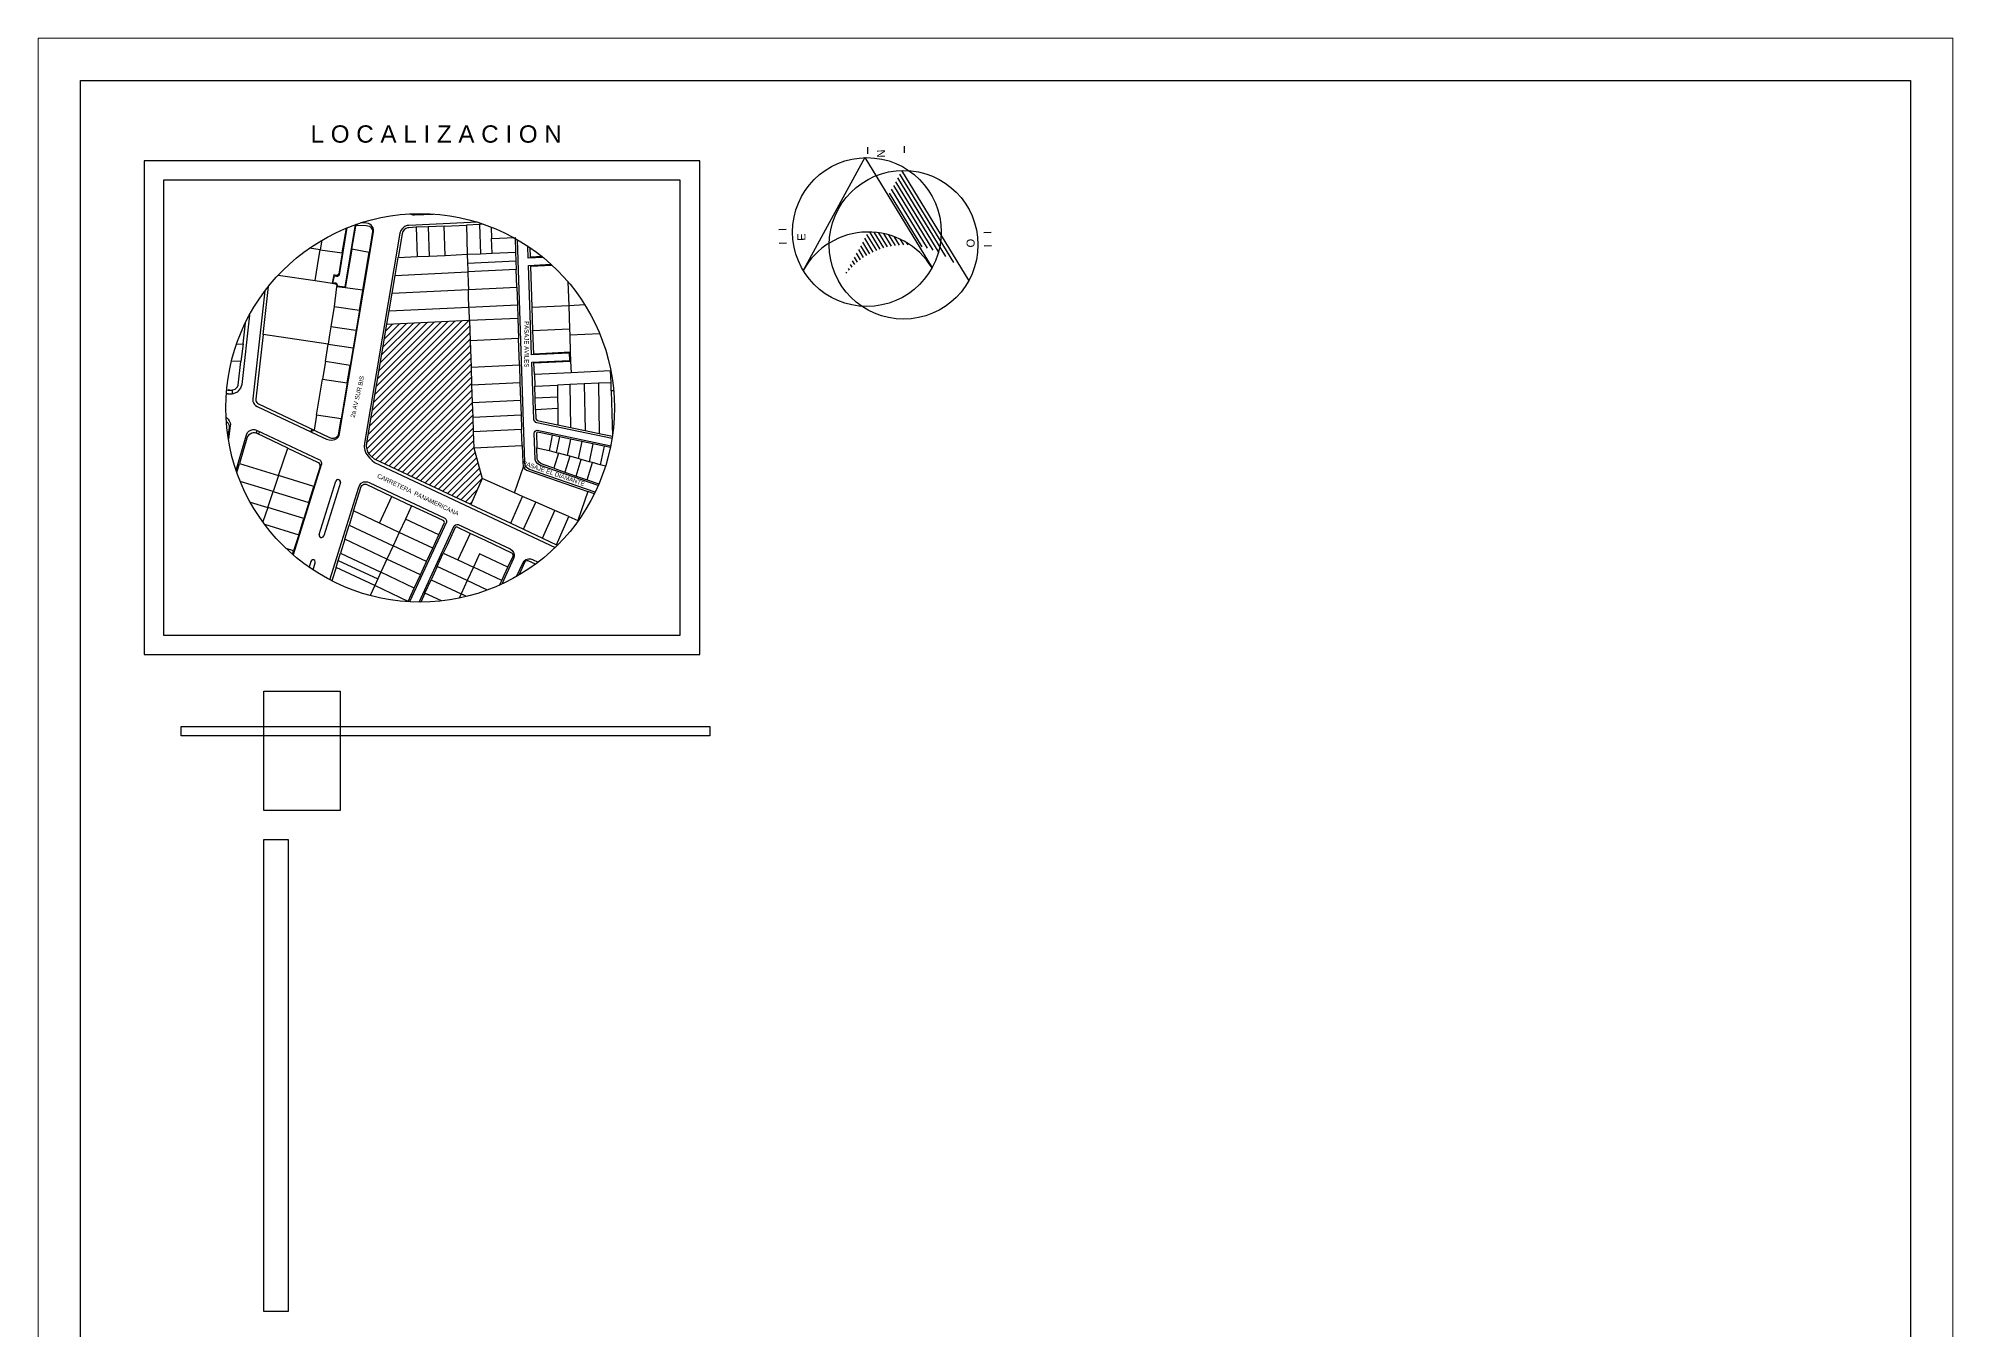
# Model space of a CAD drawing. Header units: millimetres. Extents: x -1615 to -538, y 177 to 397.
# Drawn here: x -683.2 to -538.4, y 299.5 to 397.2 of the extents above; entities that cross this region are included whole.
import ezdxf

# ---------------------------------------------------------------- set-up
doc = ezdxf.new("R2010")
doc.units = ezdxf.units.MM
for name, color, linetype in [('7', 7, 'Continuous'), ('LOCALES', 2, 'Continuous'), ('MUROS', 1, 'Continuous'), ('Texto', 5, 'Continuous'), ('texto de calles', 4, 'Continuous'), ('TITULOS', 5, 'Continuous')]:
    doc.layers.add(name, color=color, linetype=linetype)
doc.layers.add('muros bajos', color=252, linetype='Continuous', lineweight=20)
doc.styles.add('LOCALES', font='ARIAL.TTF', dxfattribs={"height": 0.25})
doc.styles.add('SUIZOA', font='swissl.ttf')
doc.styles.add('txt', font='TXT', dxfattribs={"height": 0.2})

# ---------------------------------------------------------------- blocks, each defined once
blk = doc.blocks.new('UBICACION')
h = blk.add_hatch()
h.set_pattern_fill('ANSI31', color=2, scale=0.369971, style=0)
h.set_pattern_definition([(45, (106.9824, 628.2721), (-0.8306097, 0.8306097), [])])
h.paths.add_polyline_path([(-49.66, 1222.47), (-49.89, 1229.13), (-50.06, 1234.3), (-70.89, 1233.32), (-75.92, 1203.39), (-75.98, 1202.49), (-75.87, 1201.8), (-75.64, 1201.11), (-75.24, 1200.5), (-74.78, 1199.98), (-73.98, 1199.31), (-49.7, 1187.87), (-46.81, 1194.37), (-48.97, 1202.13), (-49.11, 1206.2), (-49.24, 1209.9), (-49.36, 1213.59), (-49.51, 1218.03)])
at = {"linetype": 'Continuous'}
blk.add_circle((-62.49, 1212.23), 48.99, dxfattribs=at)
for centre, start, end in [((-83.16, 1193.54), 342.6357, 163.1008), ((-87.37, 1180.1), 162.1706, 342.6357), ((-89.5, 1173.3), 342.6347, 163.0998)]:
    blk.add_arc(centre, 0.592, start, end)
at = {"layer": '7', "color": 7}
for p, q in [((-63.88, 1260.88), (-59.11, 1261.1)), ((-82.92, 1205.28), (-74.28, 1256.65)), ((-82.86, 1245.81), (-80.85, 1257.71)), ((-82.11, 1251.35), (-81.07, 1257.56)), ((-78.94, 1257.94), (-81.51, 1242.66)), ((-79.72, 1252.21), (-78.74, 1258.05)), ((-78.29, 1258.33), (-76.06, 1258.25)), ((-76.04, 1258.8), (-77.52, 1258.85)), ((-67.59, 1256.25), (-76.5, 1203.32)), ((-74.46, 1256.67), (-75.35, 1251.4)), ((-67.05, 1256.12), (-68.06, 1250.12)), ((-48.01, 1259.03), (-65.36, 1258.21)), ((-63.45, 1257.75), (-65.32, 1257.66)), ((-60.49, 1257.89), (-63.45, 1257.75)), ((-63.45, 1257.75), (-63.2, 1250.35)), ((-56.42, 1258.08), (-60.49, 1257.89)), ((-60.49, 1257.89), (-60.24, 1250.49)), ((-56.42, 1258.08), (-50.84, 1258.32)), ((-56.17, 1250.68), (-56.42, 1258.08)), ((-47.55, 1258.5), (-50.84, 1258.32)), ((-50.84, 1258.32), (-50.63, 1250.94)), ((-46.53, 1258.54), (-47.55, 1258.5)), ((-47.55, 1258.5), (-47.3, 1251.1)), ((-44.57, 1257.82), (-44.47, 1254.94)), ((-44.47, 1254.94), (-38.56, 1255.15)), ((-38.56, 1255.15), (-38.43, 1251.52)), ((-87.7, 1252.11), (-90.37, 1252.51)), ((-88.03, 1250.1), (-87.7, 1252.11)), ((-87.31, 1254.48), (-87.7, 1252.11)), ((-87.7, 1252.11), (-82.11, 1251.35)), ((-82.11, 1251.35), (-82.46, 1249.28)), ((-79.72, 1252.21), (-81.36, 1242.45)), ((-75.35, 1251.4), (-79.72, 1252.21)), ((-76.95, 1241.87), (-75.35, 1251.4)), ((-68.06, 1250.12), (-63.2, 1250.35)), ((-63.2, 1250.35), (-60.24, 1250.49)), ((-60.24, 1250.49), (-56.17, 1250.68)), ((-56.17, 1250.68), (-50.63, 1250.94)), ((-50.63, 1250.94), (-47.3, 1251.1)), ((-50.63, 1250.94), (-50.55, 1248.72)), ((-47.3, 1251.1), (-44.35, 1251.24)), ((-44.35, 1251.24), (-44.47, 1254.94)), ((-44.35, 1251.24), (-38.43, 1251.52)), ((-38.43, 1251.52), (-38.36, 1249.3)), ((-36.08, 1198.43), (-37.98, 1254.65)), ((-35.23, 1250), (-35.34, 1253)), ((-34.69, 1250.21), (-34.77, 1252.62)), ((-31.72, 1250.35), (-34.69, 1250.21)), ((-98.26, 1245.7), (-88.98, 1244.3)), ((-88.98, 1244.3), (-88.03, 1250.1)), ((-82.46, 1249.28), (-83.03, 1245.9)), ((-69.57, 1241.16), (-68.82, 1245.64)), ((-68.82, 1245.64), (-68.06, 1250.12)), ((-68.82, 1245.64), (-50.48, 1246.51)), ((-50.55, 1248.72), (-38.36, 1249.3)), ((-50.55, 1248.72), (-50.5, 1246.99)), ((-50.5, 1246.99), (-50.48, 1246.51)), ((-38.28, 1247.08), (-50.48, 1246.51)), ((-50.48, 1246.51), (-50.38, 1243.68)), ((-38.36, 1249.3), (-38.28, 1247.08)), ((-38.13, 1242.64), (-38.28, 1247.08)), ((-31.51, 1250.18), (-35.23, 1250)), ((-35.17, 1248.15), (-29.47, 1248.42)), ((-34.41, 1225.59), (-35.17, 1248.15)), ((-34.61, 1247.99), (-29.28, 1248.24)), ((-34.26, 1237.64), (-34.61, 1247.99)), ((-101.62, 1241.71), (-104.67, 1214.47)), ((-102.1, 1230.74), (-100.75, 1242.83)), ((-88.98, 1244.3), (-84.68, 1243.63)), ((-83.56, 1242.72), (-84.14, 1237.82)), ((-83.51, 1243.05), (-83.56, 1242.72)), ((-81.36, 1242.45), (-83.56, 1242.72)), ((-83.35, 1242.88), (-83.32, 1243.06)), ((-81.51, 1242.66), (-83.35, 1242.88)), ((-76.95, 1241.87), (-81.36, 1242.45)), ((-77.8, 1236.86), (-76.95, 1241.87)), ((-70.32, 1236.68), (-69.57, 1241.16)), ((-69.57, 1241.16), (-50.33, 1242.07)), ((-50.38, 1243.68), (-50.33, 1242.07)), ((-50.33, 1242.07), (-38.13, 1242.64)), ((-50.27, 1240.43), (-50.33, 1242.07)), ((-38.13, 1242.64), (-37.98, 1238.2)), ((-25.22, 1244.03), (-25.02, 1238.07)), ((-84.14, 1237.82), (-84.97, 1232.65)), ((-84.14, 1237.82), (-77.8, 1236.86)), ((-77.8, 1236.86), (-79.4, 1227.32)), ((-70.89, 1233.32), (-70.32, 1236.68)), ((-70.32, 1236.68), (-50.18, 1237.63)), ((-50.18, 1237.63), (-50.27, 1240.43)), ((-50.18, 1237.63), (-37.98, 1238.2)), ((-50.16, 1237.24), (-50.18, 1237.63)), ((-50.06, 1234.3), (-50.16, 1237.24)), ((-37.98, 1238.2), (-37.87, 1234.88)), ((-34.26, 1237.64), (-25.02, 1238.07)), ((-34.06, 1231.72), (-34.26, 1237.64)), ((-25.02, 1238.07), (-20.99, 1238.26)), ((-25.02, 1238.07), (-24.82, 1232.16)), ((-105.53, 1235.63), (-107.47, 1218.15)), ((-107.12, 1228.34), (-106.53, 1233.69)), ((-84.97, 1232.65), (-85.3, 1230.65)), ((-78.67, 1231.7), (-84.97, 1232.65)), ((-75.92, 1203.39), (-70.89, 1233.32)), ((-70.89, 1233.32), (-50.06, 1234.3)), ((-50.06, 1234.3), (-37.87, 1234.88)), ((-50.06, 1234.3), (-49.89, 1229.13)), ((-37.87, 1234.88), (-37.69, 1229.7)), ((-34.06, 1231.72), (-24.82, 1232.16)), ((-33.86, 1225.8), (-34.06, 1231.72)), ((-24.82, 1232.16), (-24.77, 1230.58)), ((-17.2, 1230.92), (-24.77, 1230.58)), ((-108.77, 1228.29), (-107.12, 1228.34)), ((-107.12, 1228.34), (-107.66, 1223.92)), ((-102.1, 1230.74), (-103.93, 1214.41)), ((-85.68, 1228.26), (-102.1, 1230.74)), ((-86.39, 1223.88), (-85.68, 1228.26)), ((-85.3, 1230.65), (-85.68, 1228.26)), ((-85.68, 1228.26), (-79.4, 1227.32)), ((-79.4, 1227.32), (-80.14, 1222.94)), ((-37.69, 1229.7), (-49.89, 1229.13)), ((-49.89, 1229.13), (-49.66, 1222.47)), ((-37.47, 1223.04), (-37.69, 1229.7)), ((-24.62, 1226.24), (-33.86, 1225.8)), ((-24.77, 1230.58), (-24.62, 1226.24)), ((-24.62, 1226.24), (-24.54, 1224.02)), ((-107.66, 1223.92), (-110.05, 1223.97)), ((-108.39, 1217.91), (-107.66, 1223.92)), ((-86.39, 1223.88), (-87.1, 1219.5)), ((-80.14, 1222.94), (-86.39, 1223.88)), ((-80.88, 1218.56), (-80.14, 1222.94)), ((-49.66, 1222.47), (-37.47, 1223.04)), ((-49.66, 1222.47), (-49.51, 1218.03)), ((-37.47, 1223.04), (-37.32, 1218.61)), ((-24.8, 1226.05), (-34.41, 1225.59)), ((-34.34, 1223.74), (-24.73, 1224.2)), ((-33.86, 1209.41), (-34.34, 1223.74)), ((-33.78, 1223.59), (-24.54, 1224.02)), ((-33.68, 1220.63), (-33.78, 1223.59)), ((-24.73, 1224.2), (-24.8, 1226.05)), ((-24.54, 1224.02), (-24.44, 1221.06)), ((-14.46, 1221.53), (-24.44, 1221.06)), ((-14.36, 1218.57), (-14.46, 1221.53)), ((-111.03, 1216.7), (-109.9, 1216.7)), ((-109.9, 1216.7), (-109.9, 1215.69)), ((-88.58, 1210.37), (-87.1, 1219.5)), ((-87.1, 1219.5), (-80.88, 1218.56)), ((-80.88, 1218.56), (-82.41, 1209.43)), ((-49.51, 1218.03), (-37.32, 1218.61)), ((-49.51, 1218.03), (-49.36, 1213.59)), ((-37.32, 1218.61), (-37.16, 1214.17)), ((-24.44, 1221.06), (-33.68, 1220.63)), ((-33.68, 1220.63), (-33.58, 1217.67)), ((-33.58, 1217.67), (-27.89, 1217.94)), ((-33.48, 1214.71), (-33.58, 1217.67)), ((-24.72, 1218.09), (-27.89, 1217.94)), ((-27.89, 1217.94), (-27.85, 1214.98)), ((-21.09, 1218.26), (-24.72, 1218.09)), ((-24.72, 1218.09), (-24.56, 1207.25)), ((-17.5, 1218.43), (-21.09, 1218.26)), ((-21.09, 1218.26), (-20.91, 1206.49)), ((-14.36, 1218.57), (-17.5, 1218.43)), ((-17.5, 1218.43), (-17.31, 1205.74)), ((-14.31, 1216.48), (-14.36, 1218.57)), ((-13.69, 1216.51), (-14.31, 1216.48)), ((-14.31, 1216.48), (-14.01, 1205.05)), ((-109.9, 1215.69), (-111.03, 1215.69)), ((-103.62, 1212.59), (-87.06, 1204.78)), ((-103.27, 1213.25), (-89.18, 1206.6)), ((-49.36, 1213.59), (-37.16, 1214.17)), ((-49.36, 1213.59), (-49.24, 1209.9)), ((-37.16, 1214.17), (-37.04, 1210.47)), ((-33.48, 1214.71), (-27.85, 1214.98)), ((-33.38, 1211.75), (-33.48, 1214.71)), ((-27.8, 1212.02), (-33.38, 1211.75)), ((-33.38, 1211.75), (-33.3, 1209.46)), ((-27.85, 1214.98), (-27.8, 1212.02)), ((-27.8, 1212.02), (-27.74, 1207.92)), ((-110.93, 1204.92), (-110.59, 1207.31)), ((-110.35, 1207.66), (-110.83, 1204.3)), ((-89.99, 1206.47), (-89.83, 1206.8)), ((-89.83, 1206.8), (-89.5, 1206.61)), ((-88.58, 1210.37), (-89.18, 1206.6)), ((-82.41, 1209.43), (-88.58, 1210.37)), ((-83.1, 1205.31), (-82.41, 1209.43)), ((-49.24, 1209.9), (-37.04, 1210.47)), ((-49.24, 1209.9), (-49.11, 1206.2)), ((-36.91, 1206.77), (-49.11, 1206.2)), ((-37.04, 1210.47), (-36.91, 1206.77)), ((-36.78, 1202.7), (-36.91, 1206.77)), ((-33.3, 1209.46), (-32.99, 1209.01)), ((-14.11, 1204.5), (-33.1, 1208.47)), ((-32.99, 1209.01), (-27.74, 1207.92)), ((-27.74, 1207.92), (-24.56, 1207.25)), ((-24.56, 1207.25), (-20.91, 1206.49)), ((-108.88, 1196.49), (-106.29, 1205.44)), ((-106.16, 1204.56), (-108.01, 1198.19)), ((-103.84, 1205.93), (-103.59, 1206.48)), ((-103.23, 1205.64), (-103.84, 1205.93)), ((-103.73, 1206.6), (-87.99, 1199.19)), ((-103.59, 1206.48), (-102.97, 1206.2)), ((-95.81, 1202.05), (-103.59, 1205.72)), ((-102.97, 1206.2), (-103.23, 1205.64)), ((-98.17, 1195.16), (-95.81, 1202.05)), ((-95.81, 1202.05), (-88.39, 1198.55)), ((-89.67, 1206.29), (-89.99, 1206.47)), ((-89.5, 1206.61), (-89.67, 1206.29)), ((-89.18, 1206.6), (-86.76, 1205.46)), ((-87.06, 1204.78), (-86.13, 1204.35)), ((-86.76, 1205.46), (-85.82, 1205.01)), ((-49.11, 1206.2), (-48.97, 1202.13)), ((-48.97, 1202.13), (-36.78, 1202.7)), ((-48.97, 1202.13), (-46.81, 1194.37)), ((-36.78, 1202.7), (-36.63, 1198.38)), ((-33.51, 1199.21), (-33.74, 1205.88)), ((-32.9, 1206.09), (-33.18, 1205.85)), ((-33.18, 1205.85), (-33.05, 1202.12)), ((-33.05, 1202.12), (-29.94, 1201.5)), ((-32.96, 1199.32), (-33.05, 1202.12)), ((-33.02, 1206.56), (-14.44, 1202.68)), ((-29.16, 1205.3), (-32.9, 1206.09)), ((-29.71, 1202.61), (-29.94, 1201.5)), ((-29.16, 1205.3), (-29.71, 1202.61)), ((-27.35, 1204.93), (-29.16, 1205.3)), ((-27.35, 1204.93), (-28.16, 1201)), ((-24.54, 1204.34), (-27.35, 1204.93)), ((-24.54, 1204.34), (-25.39, 1200.22)), ((-21.74, 1203.75), (-24.54, 1204.34)), ((-21.74, 1203.75), (-22.62, 1199.44)), ((-18.93, 1203.17), (-21.74, 1203.75)), ((-20.91, 1206.49), (-17.31, 1205.74)), ((-18.93, 1203.17), (-19.86, 1198.65)), ((-16.12, 1202.58), (-18.93, 1203.17)), ((-17.31, 1205.74), (-14.01, 1205.05)), ((-16.12, 1202.58), (-17.09, 1197.87)), ((-14.53, 1202.25), (-16.12, 1202.58)), ((-108.68, 1195.89), (-108.01, 1198.19)), ((-108.01, 1198.19), (-98.17, 1195.16)), ((-87.41, 1197.85), (-94.51, 1175.15)), ((-87.8, 1197.22), (-89.3, 1192.43)), ((-49.7, 1187.87), (-73.98, 1199.31)), ((-73.96, 1198.48), (-28.42, 1177.03)), ((-38.71, 1190.82), (-36.39, 1197.31)), ((-17.59, 1192.63), (-32.15, 1197.68)), ((-28.78, 1196.98), (-31.51, 1197.93)), ((-29.94, 1201.5), (-28.16, 1201)), ((-27.6, 1200.84), (-28.78, 1196.98)), ((-28.16, 1201), (-27.6, 1200.84)), ((-25.39, 1200.22), (-27.6, 1200.84)), ((-24.75, 1200.04), (-25.98, 1196.01)), ((-24.75, 1200.04), (-25.39, 1200.22)), ((-22.62, 1199.44), (-24.75, 1200.04)), ((-23.18, 1195.04), (-21.9, 1199.23)), ((-21.9, 1199.23), (-22.62, 1199.44)), ((-19.86, 1198.65), (-21.9, 1199.23)), ((-20.38, 1194.07), (-19.05, 1198.43)), ((-19.05, 1198.43), (-19.86, 1198.65)), ((-17.09, 1197.87), (-19.05, 1198.43)), ((-15.76, 1197.5), (-17.09, 1197.87)), ((-99.54, 1191.13), (-107.83, 1193.68)), ((-98.17, 1195.16), (-99.54, 1191.13)), ((-89.3, 1192.43), (-98.17, 1195.16)), ((-90.57, 1188.37), (-89.3, 1192.43)), ((-87.93, 1180.28), (-83.73, 1193.72)), ((-82.6, 1193.37), (-86.8, 1179.92)), ((-79.25, 1186.25), (-77.36, 1192.38)), ((-76.13, 1192.96), (-69.61, 1189.89)), ((-75.33, 1193.4), (-56.23, 1184.4)), ((-46.81, 1194.37), (-49.7, 1187.87)), ((-38.71, 1190.82), (-46.81, 1194.37)), ((-35.68, 1196.48), (-20.17, 1191.1)), ((-18.36, 1190.94), (-34.9, 1196.68)), ((-28.78, 1196.98), (-25.98, 1196.01)), ((-25.98, 1196.01), (-23.18, 1195.04)), ((-23.18, 1195.04), (-20.38, 1194.07)), ((-20.38, 1194.07), (-17.41, 1193.04)), ((-105.33, 1188.46), (-100.92, 1187.1)), ((-100.92, 1187.1), (-99.54, 1191.13)), ((-99.54, 1191.13), (-90.57, 1188.37)), ((-90.57, 1188.37), (-91.84, 1184.31)), ((-82.21, 1178.51), (-78.06, 1191.97)), ((-72.71, 1183.17), (-69.61, 1189.89)), ((-69.61, 1189.89), (-64.64, 1187.55)), ((-64.64, 1187.55), (-66.19, 1184.19)), ((-59.57, 1185.16), (-64.64, 1187.55)), ((-49.7, 1187.87), (-39.65, 1183.14)), ((-39.65, 1183.14), (-36.64, 1189.91)), ((-36.64, 1189.91), (-38.71, 1190.82)), ((-33.34, 1188.46), (-36.64, 1189.91)), ((-36.39, 1181.6), (-33.34, 1188.46)), ((-28.5, 1186.34), (-33.34, 1188.46)), ((-20.17, 1191.1), (-22.69, 1183.8)), ((-18.56, 1190.54), (-20.17, 1191.1)), ((-100.92, 1187.1), (-102.16, 1183.48)), ((-101.73, 1182.9), (-93.11, 1180.24)), ((-91.84, 1184.31), (-100.92, 1187.1)), ((-93.11, 1180.24), (-91.84, 1184.31)), ((-81.46, 1179.11), (-80.35, 1182.68)), ((-79.25, 1186.25), (-80.35, 1182.68)), ((-80.35, 1182.68), (-69.3, 1177.47)), ((-72.71, 1183.17), (-79.25, 1186.25)), ((-67.75, 1180.83), (-72.71, 1183.17)), ((-66.19, 1184.19), (-67.75, 1180.83)), ((-57.77, 1180.22), (-66.19, 1184.19)), ((-55.88, 1183.44), (-65.16, 1163.31)), ((-56.48, 1183.7), (-59.57, 1185.16)), ((-57.77, 1180.22), (-56.33, 1183.35)), ((-56.33, 1183.35), (-56.48, 1183.7)), ((-52.89, 1182.83), (-39.83, 1176.68)), ((-39.65, 1183.14), (-36.39, 1181.6)), ((-31.61, 1179.35), (-28.5, 1186.34)), ((-24.96, 1184.79), (-28.5, 1186.34)), ((-28.12, 1177.7), (-24.96, 1184.79)), ((-24.96, 1184.79), (-22.69, 1183.8)), ((-22.69, 1183.8), (-22.61, 1183.76)), ((-93.11, 1180.24), (-94.38, 1176.18)), ((-85.24, 1168.84), (-82.21, 1178.51)), ((-81.46, 1179.11), (-82.56, 1175.54)), ((-70.85, 1174.11), (-81.46, 1179.11)), ((-67.75, 1180.83), (-69.3, 1177.47)), ((-59.32, 1176.86), (-67.75, 1180.83)), ((-62.75, 1163.24), (-53.87, 1182.51)), ((-59.32, 1176.86), (-57.77, 1180.22)), ((-53.66, 1182.06), (-55.71, 1177.61)), ((-53.34, 1182.22), (-53.66, 1182.06)), ((-49.85, 1180.58), (-53.34, 1182.22)), ((-49.85, 1180.58), (-52.95, 1173.86)), ((-45.97, 1178.75), (-49.85, 1180.58)), ((-39.33, 1175.62), (-45.97, 1178.75)), ((-36.39, 1181.6), (-31.61, 1179.35)), ((-31.61, 1179.35), (-28.12, 1177.7)), ((-94.38, 1176.18), (-96.3, 1176.78)), ((-94.66, 1175.28), (-94.38, 1176.18)), ((-90.06, 1173.47), (-90.51, 1172.04)), ((-89.49, 1171.35), (-88.93, 1173.12)), ((-83.68, 1171.97), (-83.12, 1173.76)), ((-83.12, 1173.76), (-82.56, 1175.54)), ((-83.12, 1173.76), (-73.17, 1169.07)), ((-82.56, 1175.54), (-72.4, 1170.75)), ((-70.85, 1174.11), (-72.4, 1170.75)), ((-69.3, 1177.47), (-70.85, 1174.11)), ((-62.42, 1170.14), (-70.85, 1174.11)), ((-60.87, 1173.5), (-69.3, 1177.47)), ((-62.42, 1170.14), (-60.87, 1173.5)), ((-60.87, 1173.5), (-59.32, 1176.86)), ((-58.19, 1172.24), (-56.64, 1175.6)), ((-55.71, 1177.61), (-56.64, 1175.6)), ((-56.64, 1175.6), (-52.95, 1173.86)), ((-52.95, 1173.86), (-49.05, 1172.02)), ((-47.51, 1175.38), (-49.05, 1172.02)), ((-40.37, 1172.02), (-47.51, 1175.38)), ((-38.94, 1174.23), (-41.92, 1167.76)), ((-40.37, 1172.02), (-39.07, 1174.83)), ((-38.18, 1169.69), (-36.61, 1173.1)), ((-36.08, 1173.37), (-37.63, 1170.01)), ((-33.38, 1172.82), (-35.22, 1173.69)), ((-34.14, 1174), (-32.71, 1173.32)), ((-27.85, 1177.58), (-28.12, 1177.7)), ((-83.68, 1171.97), (-84.74, 1168.58)), ((-73.95, 1167.39), (-83.68, 1171.97)), ((-73.17, 1169.07), (-73.95, 1167.39)), ((-72.4, 1170.75), (-73.17, 1169.07)), ((-63.97, 1166.78), (-72.4, 1170.75)), ((-63.97, 1166.78), (-62.42, 1170.14)), ((-61.29, 1165.52), (-59.74, 1168.88)), ((-58.19, 1172.24), (-59.74, 1168.88)), ((-59.74, 1168.88), (-52.14, 1165.3)), ((-50.6, 1168.66), (-58.19, 1172.24)), ((-50.6, 1168.66), (-52.14, 1165.3)), ((-49.05, 1172.02), (-50.6, 1168.66)), ((-45.52, 1166.27), (-50.6, 1168.66)), ((-41.92, 1168.66), (-49.05, 1172.02)), ((-42.44, 1167.53), (-41.92, 1168.66)), ((-41.92, 1168.66), (-41.3, 1170)), ((-41.3, 1170), (-40.37, 1172.02)), ((-73.95, 1167.39), (-75.11, 1164.89)), ((-65.52, 1163.42), (-73.95, 1167.39)), ((-65.56, 1163.33), (-65.52, 1163.42)), ((-65.52, 1163.42), (-63.97, 1166.78)), ((-61.29, 1165.52), (-62.34, 1163.24)), ((-57.08, 1163.54), (-61.29, 1165.52)), ((-52.14, 1165.3), (-52.63, 1164.24)), ((-50.78, 1164.66), (-52.14, 1165.3))]:
    blk.add_line(p, q, dxfattribs=at)
for points in [[(-65.16, 1261.14), (-65.11, 1261.11), (-64.35, 1260.88), (-63.88, 1260.88)], [(-78.66, 1258.52), (-78.82, 1258.29), (-78.94, 1257.94)], [(-78.74, 1258.05), (-78.69, 1258.15), (-78.58, 1258.26), (-78.45, 1258.31), (-78.29, 1258.33)], [(-76.06, 1258.25), (-75.67, 1258.16), (-75.28, 1258.01), (-74.99, 1257.79), (-74.73, 1257.48), (-74.59, 1257.21), (-74.49, 1256.88), (-74.46, 1256.67)], [(-74.28, 1256.65), (-74.25, 1256.88), (-74.28, 1257.25), (-74.36, 1257.58), (-74.56, 1257.99), (-74.82, 1258.3), (-75.2, 1258.56), (-75.53, 1258.72), (-76.04, 1258.8)], [(-65.36, 1258.21), (-65.77, 1258.17), (-66.39, 1257.93), (-66.95, 1257.47), (-67.36, 1256.95), (-67.59, 1256.25)], [(-65.32, 1257.66), (-65.64, 1257.63), (-66.11, 1257.45), (-66.55, 1257.08), (-66.86, 1256.69), (-67.05, 1256.12)], [(-83.03, 1245.9), (-83.2, 1245.73), (-83.38, 1245.64), (-83.6, 1245.62), (-84.27, 1245.75), (-84.68, 1243.63)], [(-83.32, 1243.06), (-83.38, 1243.32), (-83.52, 1243.53), (-83.77, 1243.67), (-84.47, 1243.78), (-84.12, 1245.53), (-83.61, 1245.44), (-83.32, 1245.46), (-83.09, 1245.58), (-82.86, 1245.81)], [(-84.68, 1243.63), (-83.85, 1243.48), (-83.69, 1243.37), (-83.55, 1243.22), (-83.51, 1243.05)], [(-107.47, 1218.15), (-107.78, 1217.17), (-108.66, 1216.18), (-109.66, 1215.75), (-110.51, 1215.71), (-111.2, 1215.87)], [(-110.85, 1216.86), (-109.94, 1216.69), (-109.15, 1216.94), (-108.55, 1217.5), (-108.39, 1217.91)], [(-104.67, 1214.47), (-104.68, 1214.21), (-104.65, 1213.86), (-104.5, 1213.46), (-104.27, 1213.1), (-103.99, 1212.82), (-103.62, 1212.59)], [(-103.93, 1214.41), (-103.94, 1214.23), (-103.92, 1214.03), (-103.83, 1213.79), (-103.69, 1213.56), (-103.53, 1213.4), (-103.27, 1213.25)], [(-110.59, 1207.31), (-110.58, 1207.68), (-110.85, 1208.38), (-111.42, 1208.86)], [(-111.37, 1209.9), (-110.91, 1209.34), (-110.6, 1208.91), (-110.41, 1208.48), (-110.34, 1208.05), (-110.35, 1207.66)], [(-106.29, 1205.44), (-106.04, 1206), (-105.69, 1206.34), (-105.19, 1206.64), (-104.7, 1206.79), (-104.27, 1206.75), (-103.73, 1206.6)], [(-33.1, 1208.47), (-33.35, 1208.57), (-33.61, 1208.83), (-33.8, 1209.18), (-33.86, 1209.41)], [(-103.59, 1205.72), (-104.16, 1205.89), (-104.56, 1205.91), (-104.91, 1205.83), (-105.37, 1205.62), (-105.73, 1205.34), (-105.99, 1205), (-106.16, 1204.56)], [(-86.13, 1204.35), (-85.44, 1204.13), (-84.75, 1204.07), (-84.03, 1204.21), (-83.49, 1204.51), (-83.08, 1204.89), (-82.92, 1205.28)], [(-85.82, 1205.01), (-85.34, 1204.77), (-84.82, 1204.59), (-84.17, 1204.57), (-83.58, 1204.83), (-83.1, 1205.31)], [(-76.5, 1203.32), (-76.56, 1202.39), (-76.43, 1201.59), (-76.16, 1200.79), (-75.7, 1200.09), (-75.19, 1199.5), (-74.62, 1198.94), (-73.96, 1198.48)], [(-73.98, 1199.31), (-74.78, 1199.98), (-75.24, 1200.5), (-75.64, 1201.11), (-75.87, 1201.8), (-75.98, 1202.49), (-75.92, 1203.39)], [(-33.74, 1205.88), (-33.68, 1206.08), (-33.49, 1206.36), (-33.26, 1206.51), (-33.02, 1206.56)], [(-88.39, 1198.55), (-88.15, 1198.41), (-87.94, 1198.18), (-87.8, 1197.93), (-87.75, 1197.67), (-87.75, 1197.47), (-87.8, 1197.22)], [(-87.99, 1199.19), (-87.82, 1199.09), (-87.65, 1198.95), (-87.51, 1198.74), (-87.41, 1198.52), (-87.36, 1198.31), (-87.36, 1198.09), (-87.38, 1197.95), (-87.41, 1197.85)], [(-36.63, 1198.38), (-36.51, 1197.56), (-36.39, 1197.31)], [(-36.39, 1197.31), (-36.19, 1196.9), (-35.68, 1196.48)], [(-34.9, 1196.68), (-35.34, 1196.92), (-35.74, 1197.25), (-35.98, 1197.72), (-36.08, 1198.43)], [(-32.15, 1197.68), (-32.85, 1198.13), (-33.3, 1198.67), (-33.51, 1199.21)], [(-31.51, 1197.93), (-32.02, 1198.17), (-32.48, 1198.55), (-32.82, 1198.96), (-32.96, 1199.32)], [(-78.06, 1191.97), (-77.69, 1192.79), (-77.33, 1193.24), (-76.79, 1193.54), (-76.28, 1193.6), (-75.77, 1193.54), (-75.33, 1193.4)], [(-77.36, 1192.38), (-77.15, 1192.67), (-76.7, 1192.94), (-76.13, 1192.96)], [(-56.23, 1184.4), (-56.01, 1184.19), (-55.86, 1183.81), (-55.88, 1183.44)], [(-53.87, 1182.51), (-53.61, 1182.74), (-53.23, 1182.85), (-52.89, 1182.83)], [(-39.83, 1176.68), (-39.28, 1176.26), (-38.92, 1175.75), (-38.76, 1175.21), (-38.78, 1174.81), (-38.94, 1174.23)], [(-39.07, 1174.83), (-39.05, 1175.15), (-39.19, 1175.48), (-39.33, 1175.62)], [(-36.61, 1173.1), (-36.23, 1173.63), (-35.83, 1173.96), (-35.2, 1174.16), (-34.66, 1174.18), (-34.37, 1174.09), (-34.14, 1174)], [(-35.22, 1173.69), (-35.6, 1173.69), (-35.91, 1173.56), (-36.08, 1173.37)]]:
    blk.add_lwpolyline(points, dxfattribs=at)
at = {"layer": 'texto de calles', "color": 4, "style": 'txt'}
for s, rotation, p in [('PASAJE AVILES', 270, (-36.19, 1234.1)), ('2a AV SUR BIS', 76.8362, (-79, 1209.68)), ('PASAJE EL DIAMANTE', 340.7352, (-36.8, 1197.9)), ('CARRETERA  PANAMERICANA', 334.5021, (-73.45, 1194.69))]:
    blk.add_text(s, height=1.1099, rotation=rotation, dxfattribs=at).set_placement(p)

msp = doc.modelspace()

# ---------------------------------------------------------------- linework, layer by layer
at = {"color": 1}
for p, q in [((-633.212, 387.947), (-675.234, 387.947)), ((-675.234, 387.947), (-675.234, 350.584)), ((-633.212, 350.584), (-633.212, 387.947)), ((-675.234, 350.584), (-633.212, 350.584))]:
    msp.add_line(p, q, dxfattribs=at)
for p, q in [((-618.094, 386.925), (-614.026, 380.239)), ((-617.938, 387.21), (-612.862, 378.868)), ((-618.874, 385.5), (-616.403, 381.44)), ((-618.718, 385.785), (-616.008, 381.333)), ((-618.562, 386.07), (-615.588, 381.184)), ((-618.406, 386.355), (-615.134, 380.978)), ((-618.25, 386.64), (-614.628, 380.687)), ((-620.589, 382.365), (-619.85, 381.151)), ((-620.348, 382.511), (-619.584, 381.254)), ((-620.035, 382.537), (-619.309, 381.345)), ((-619.683, 382.5), (-619.027, 381.422)), ((-619.315, 382.436), (-618.737, 381.486)), ((-618.928, 382.342), (-618.437, 381.535)), ((-621.368, 380.94), (-621.07, 380.45)), ((-621.212, 381.225), (-620.841, 380.614)), ((-621.057, 381.51), (-620.604, 380.766)), ((-620.901, 381.795), (-620.36, 380.907)), ((-620.745, 382.08), (-620.109, 381.035)), ((-618.518, 382.209), (-618.128, 381.568)), ((-618.077, 382.026), (-617.809, 381.585)), ((-617.592, 381.77), (-617.478, 381.583)), ((-622.148, 379.515), (-622.102, 379.438)), ((-621.992, 379.8), (-621.911, 379.667)), ((-621.836, 380.085), (-621.713, 379.882)), ((-621.68, 380.37), (-621.506, 380.084)), ((-621.524, 380.655), (-621.292, 380.273))]:
    msp.add_line(p, q)
at = {"color": 3}
for p, q in [((-634.684, 386.475), (-673.762, 386.475)), ((-673.762, 386.475), (-673.762, 352.056)), ((-634.684, 352.056), (-634.684, 386.475)), ((-673.762, 352.056), (-634.684, 352.056))]:
    msp.add_line(p, q, dxfattribs=at)
at = {"color": 3, "lineweight": 30}
msp.add_lwpolyline([(-680.048, 180.593), (-680.048, 394.012), (-680.048, 394.012), (-541.628, 394.012), (-541.628, 394.012), (-541.628, 180.593)], close=True, dxfattribs=at)
at = {"color": 1}
msp.add_lwpolyline([(-660.42, 338.781), (-666.171, 338.781), (-666.171, 347.828), (-660.42, 347.828)], close=True, dxfattribs=at)
msp.add_lwpolyline([(-672.425, 345.142), (-632.451, 345.142), (-632.451, 344.446), (-672.425, 344.446)], close=True)
at = {"color": 3}
msp.add_lwpolyline([(-666.171, 336.594), (-664.337, 336.594), (-664.337, 300.88), (-666.171, 300.88)], close=True, dxfattribs=at)
for centre in [(-620.566, 382.552), (-617.789, 381.585)]:
    msp.add_circle(centre, 5.627)
at = {"layer": 'MUROS', "color": 1}
for p, q in [((-620.715, 388.177), (-625.383, 379.644)), ((-620.715, 388.177), (-615.639, 379.835)), ((-620.525, 388.98), (-620.513, 388.472)), ((-617.751, 389.043), (-617.739, 388.536))]:
    msp.add_line(p, q, dxfattribs=at)
msp.add_arc((-620.456, 376.926), 5.627, 31.12392, 151.12392, dxfattribs=at)
at = {"layer": 'muros bajos', "color": 5}
msp.add_lwpolyline([(-538.433, 397.208), (-538.433, 177.397), (-683.243, 177.397), (-683.243, 397.208), (-683.243, 397.208), (-538.433, 397.208)], close=True, dxfattribs=at)
at = {"layer": 'TITULOS'}
for p, q in [((-627.218, 382.745), (-626.66, 382.757)), ((-611.721, 382.526), (-611.164, 382.539)), ((-627.194, 381.716), (-626.637, 381.729)), ((-611.698, 381.509), (-611.14, 381.522))]:
    msp.add_line(p, q, dxfattribs=at)

# ---------------------------------------------------------------- block references
at = {"xscale": 0.2999999999999545, "yscale": 0.3000000000000007, "zscale": 0.3}
msp.add_blockref('UBICACION', (-635.613, 5.582), dxfattribs=at)

# ---------------------------------------------------------------- texts
at = {"layer": 'LOCALES', "ltscale": 0.05, "style": 'LOCALES'}
msp.add_text('N', height=0.605, rotation=91.32051, dxfattribs=at).set_placement((-619.189, 388.184))
at = {"layer": 'LOCALES', "ltscale": 0.05, "style": 'LOCALES', "text_generation_flag": 2}
for s, rotation, p in [('E', 271.32051, (-625.814, 381.881)), ('O', 91.32051, (-612.427, 382.044))]:
    msp.add_text(s, height=0.605, rotation=rotation, dxfattribs=at).set_placement(p)
at = {"layer": 'Texto', "style": 'SUIZOA'}
msp.add_text('L O C A L I Z A C I O N', height=1.3093, dxfattribs=at).set_placement((-662.648, 389.312))

doc.saveas('drawing.dxf')
